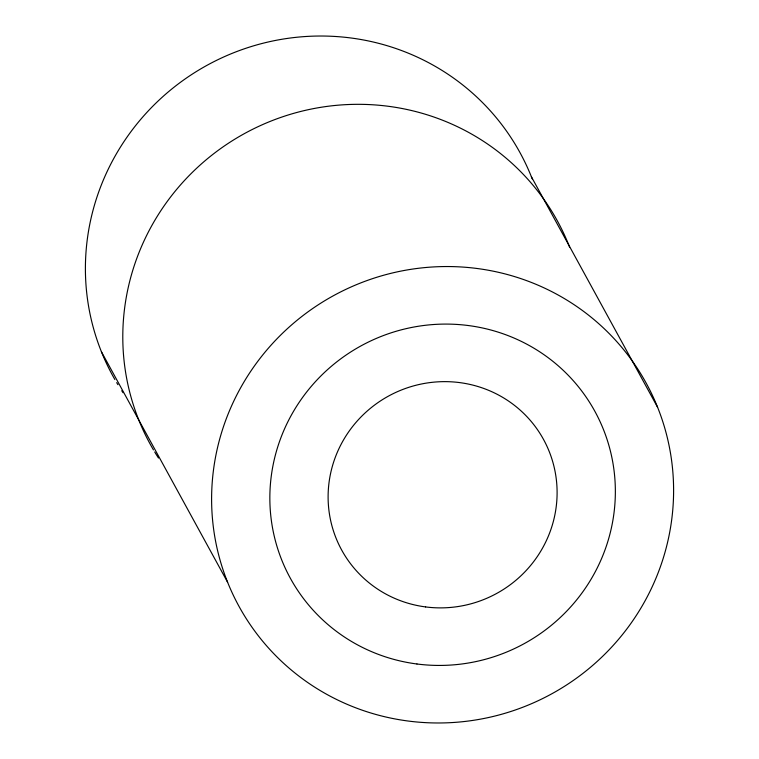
<?xml version="1.0" encoding="UTF-8"?>
<svg xmlns="http://www.w3.org/2000/svg" width="759" height="759" viewBox="0 0 759 759"><rect width="100%" height="100%" fill="white"/><g stroke="black" fill="none" stroke-linecap="round" stroke-linejoin="round"><path stroke-width="1.14" d="M531.376 176.733L657.588 407.26A232.178 227.017 -28.7 0 1 408.304 721.05A232.178 227.017 -28.7 0 1 261.921 355.971A232.178 227.017 -28.7 0 1 657.588 407.26M101.412 351.74L227.624 582.267M153.47 449.916A232.178 227.017 -28.7 0 1 254.806 128.224A232.178 227.017 -28.7 0 1 569.62 247.187M158.489 458.038A232.178 227.017 -28.7 0 1 154.694 451.966M114.875 379.547A232.178 227.017 -28.7 0 1 218.516 59.392A232.178 227.017 -28.7 0 1 532.23 178.887M123.053 392.716A232.178 227.017 -28.7 0 1 121.744 390.733M117.92 384.69A232.178 227.017 -28.7 0 1 116.687 382.64M416.957 663.992A173.631 169.769 -28.7 0 0 603.377 429.319A173.631 169.769 -28.7 0 0 307.48 390.97A173.631 169.769 -28.7 0 0 416.957 663.992M425.6 606.925A115.083 112.531 -28.7 0 0 549.165 451.387A115.083 112.531 -28.7 0 0 353.039 425.97A115.083 112.531 -28.7 0 0 425.6 606.925"/></g></svg>
